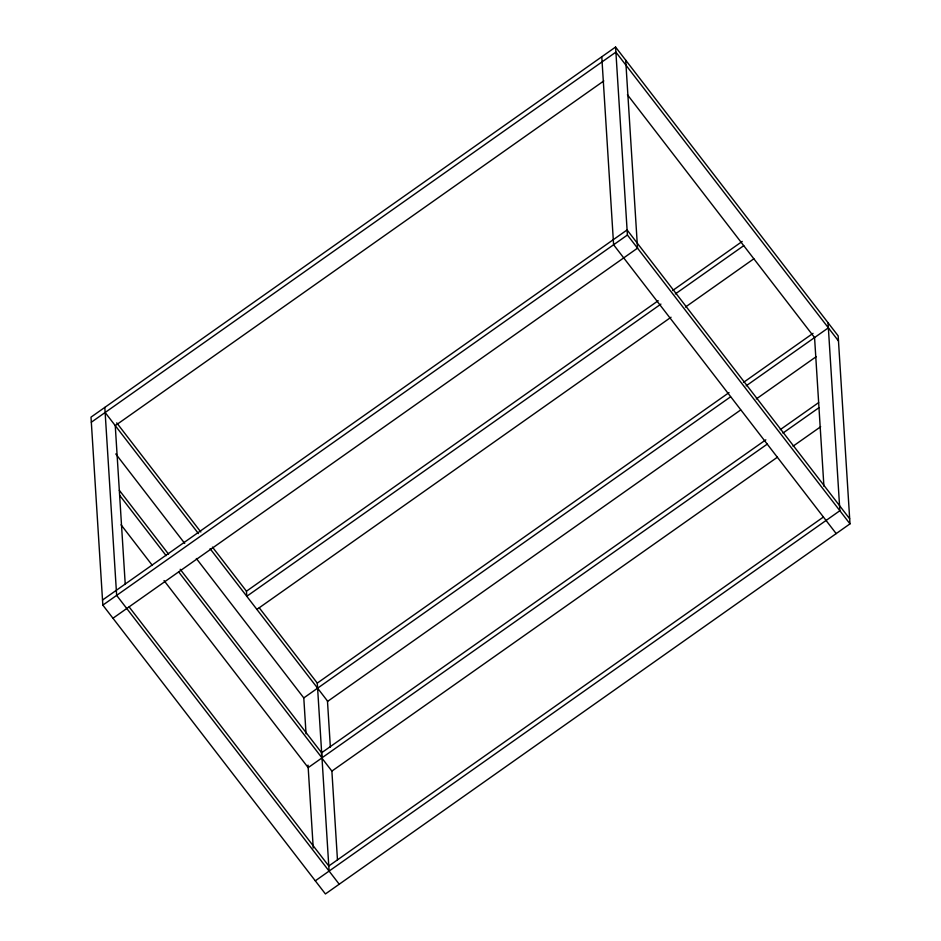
<?xml version="1.0" encoding="UTF-8"?>
<svg xmlns="http://www.w3.org/2000/svg" width="941" height="941" viewBox="0 0 941 941"><rect width="100%" height="100%" fill="white"/><g stroke="black" fill="none" stroke-linecap="round" stroke-linejoin="round"><path stroke-width="1.41" d="M615.579 47.05L91.006 417.145L102.84 605.122L325.421 893.95L849.994 523.855L838.16 335.878L615.579 47.05L627.412 235.027L849.994 523.855M91.336 422.227L615.896 52.131L838.478 340.96M603.816 80.926L115.249 425.614L125.247 584.443M102.522 600.04L627.094 229.945L849.664 518.773M102.84 605.122L627.412 235.027M112.955 618.249L637.528 248.153L625.694 60.177M660.911 304.108L246.777 596.288L246.46 591.207L658.194 300.72M672.592 290.557L742.214 241.437M675.32 293.945L743.743 245.672M256.893 609.415L671.027 317.235M685.436 307.072L753.859 258.799M329.103 871.084L317.282 683.107L729.016 392.62M743.414 382.458L813.036 333.337M306.048 733.851L303.79 697.928L730.534 396.855M746.142 385.845L828.362 327.833M740.649 409.982L327.715 701.316L210.09 548.685M756.258 398.972L816.27 356.627M823.34 517.08L328.785 866.002L129.129 606.921M315.306 880.823L839.866 510.728L828.045 322.751M765.821 439.823L321.446 752.882L321.775 757.964L331.879 771.102L337.466 859.886M780.23 429.661L818.658 402.595M321.775 757.964L767.338 444.058M782.947 433.06L818.976 407.676M331.879 771.102L777.442 457.185M793.063 446.187L820.681 426.732M627.424 94.735L814.565 337.572L823.916 486.274M836.184 533.594L613.603 244.766L601.781 56.789M116.719 422.862L200.833 531.994M212.454 547.086L246.46 591.207M259.257 607.815L317.282 683.107M105.133 412.487L198.457 533.594M115.778 453.95L184.718 543.404M196.351 558.507L303.79 697.928M119.319 490.285L168.568 554.178M180.201 569.281L321.669 752.847M119.636 495.319L166.145 555.66M178.661 571.905L321.987 757.893L308.178 767.633L164.028 580.573M121.06 524.807L152.395 565.47M339.219 884.211L116.649 595.382L104.816 407.406M327.468 700.986L330.373 747.236M308.025 765.104L313.235 847.982"/></g></svg>
